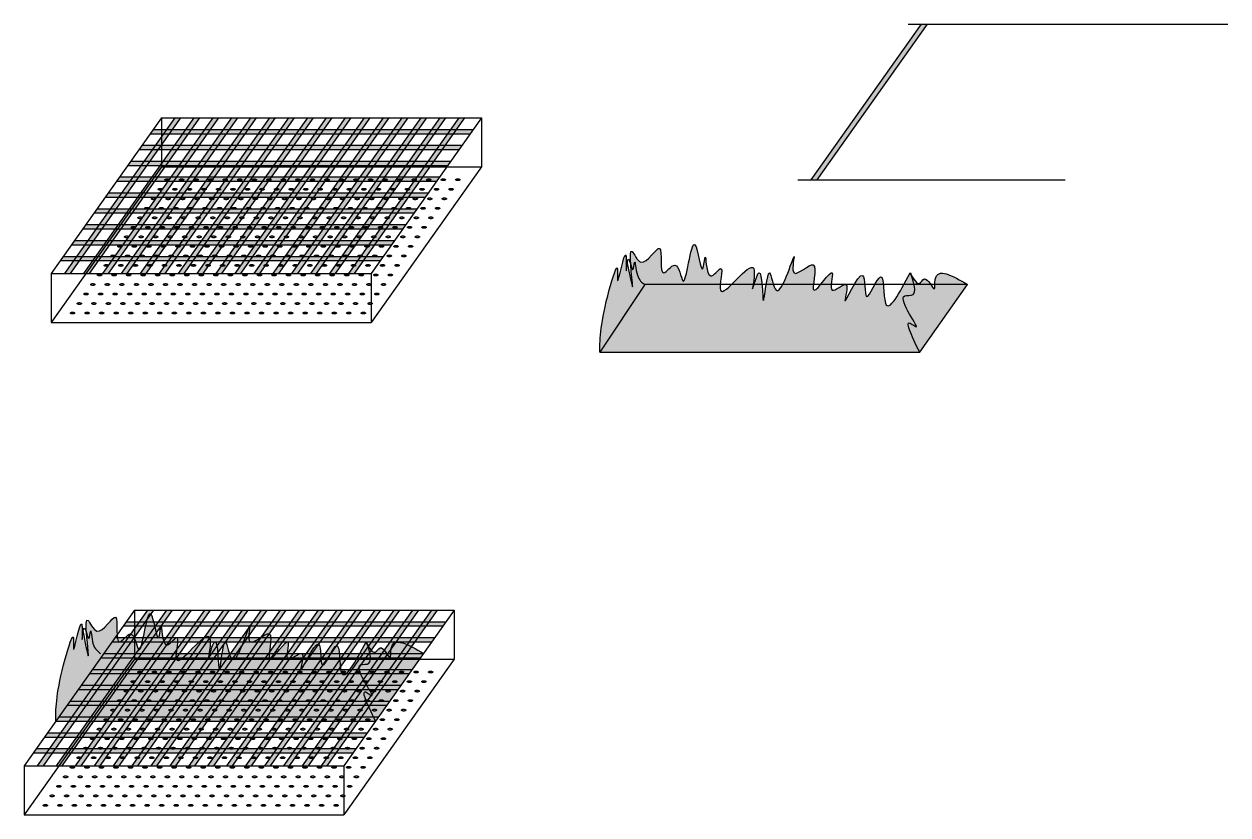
# Model space of a CAD drawing. Header units: millimetres. Extents: x -168 to 2937, y -666 to 1342.
# Drawn here: x 1961.4 to 2328.1, y -121.4 to 119.5 of the extents above; entities that cross this region are included whole.
import ezdxf

# ---------------------------------------------------------------- set-up
doc = ezdxf.new("R2010")
doc.units = ezdxf.units.MM
doc.linetypes.add('CENTER', pattern=[2, 1.25, -0.25, 0.25, -0.25])

msp = doc.modelspace()

# ---------------------------------------------------------------- hatches: boundary and pattern name
at = {"ltscale": 5}
for color, points in [(8, [(2236.43, 119.48), (2234.69, 119.48), (2201.08, 72.07), (2202.82, 72.07)]), (8, [(2009.06, 90.94), (2007.32, 90.94), (1973.71, 43.53), (1975.45, 43.53)]), (8, [(2014.82, 90.94), (2013.08, 90.94), (1979.48, 43.53), (1981.22, 43.53)]), (8, [(2020.59, 90.94), (2018.85, 90.94), (1985.24, 43.53), (1986.98, 43.53)]), (8, [(2026.36, 90.94), (2024.62, 90.94), (1991.01, 43.53), (1992.75, 43.53)]), (8, [(2032.12, 90.94), (2030.38, 90.94), (1996.77, 43.53), (1998.51, 43.53)]), (8, [(2037.89, 90.94), (2036.15, 90.94), (2002.54, 43.53), (2004.28, 43.53)]), (8, [(2043.65, 90.94), (2041.91, 90.94), (2008.31, 43.53), (2010.05, 43.53)]), (8, [(2049.42, 90.94), (2047.68, 90.94), (2014.07, 43.53), (2015.81, 43.53)]), (8, [(2055.18, 90.94), (2053.44, 90.94), (2019.84, 43.53), (2021.58, 43.53)]), (8, [(2060.95, 90.94), (2059.21, 90.94), (2025.6, 43.53), (2027.34, 43.53)]), (8, [(2066.72, 90.94), (2064.98, 90.94), (2031.37, 43.53), (2033.11, 43.53)]), (8, [(2072.48, 90.94), (2070.74, 90.94), (2037.13, 43.53), (2038.87, 43.53)]), (8, [(2078.25, 90.94), (2076.51, 90.94), (2042.9, 43.53), (2044.64, 43.53)]), (8, [(2084.01, 90.94), (2082.27, 90.94), (2048.67, 43.53), (2050.41, 43.53)]), (8, [(2089.78, 90.94), (2088.04, 90.94), (2054.43, 43.53), (2056.17, 43.53)]), (8, [(2095.54, 90.94), (2093.8, 90.94), (2060.2, 43.53), (2061.94, 43.53)]), (8, [(2098.21, 87.4), (2000.79, 87.4), (1999.87, 86.1), (2097.29, 86.1)]), (8, [(2094.78, 82.57), (1997.36, 82.57), (1996.44, 81.27), (2093.86, 81.27)]), (32, [(2091.36, 77.74), (1993.94, 77.74), (1993.02, 76.44), (2090.44, 76.44)]), (32, [(2087.93, 72.91), (1990.51, 72.91), (1989.59, 71.61), (2087.01, 71.61)]), (32, [(2084.51, 68.07), (1987.09, 68.07), (1986.16, 66.77), (2083.59, 66.77)]), (32, [(2081.08, 63.24), (1983.66, 63.24), (1982.74, 61.94), (2080.16, 61.94)]), (32, [(2077.66, 58.41), (1980.23, 58.41), (1979.31, 57.11), (2076.73, 57.11)]), (8, [(2074.23, 53.57), (1976.81, 53.57), (1975.89, 52.27), (2073.31, 52.27)]), (8, [(2070.8, 48.74), (1973.38, 48.74), (1972.46, 47.44), (2069.88, 47.44)]), (8, [(2000.78, -59.01), (1999.04, -59.01), (1965.43, -106.43), (1967.17, -106.43)]), (8, [(2006.54, -59.01), (2004.8, -59.01), (1971.19, -106.43), (1972.93, -106.43)]), (8, [(2012.31, -59.01), (2010.57, -59.01), (1976.96, -106.43), (1978.7, -106.43)]), (8, [(2018.07, -59.01), (2016.33, -59.01), (1982.73, -106.43), (1984.47, -106.43)]), (8, [(2023.84, -59.01), (2022.1, -59.01), (1988.49, -106.43), (1990.23, -106.43)]), (8, [(2029.6, -59.01), (2027.86, -59.01), (1994.26, -106.43), (1996, -106.43)]), (8, [(2035.37, -59.01), (2033.63, -59.01), (2000.02, -106.43), (2001.76, -106.43)]), (8, [(2041.14, -59.01), (2039.4, -59.01), (2005.79, -106.43), (2007.53, -106.43)]), (8, [(2046.9, -59.01), (2045.16, -59.01), (2011.55, -106.43), (2013.29, -106.43)]), (8, [(2052.67, -59.01), (2050.93, -59.01), (2017.32, -106.43), (2019.06, -106.43)]), (8, [(2058.43, -59.01), (2056.69, -59.01), (2023.09, -106.43), (2024.83, -106.43)]), (8, [(2064.2, -59.01), (2062.46, -59.01), (2028.85, -106.43), (2030.59, -106.43)]), (8, [(2069.96, -59.01), (2068.22, -59.01), (2034.62, -106.43), (2036.36, -106.43)]), (8, [(2075.73, -59.01), (2073.99, -59.01), (2040.38, -106.43), (2042.12, -106.43)]), (8, [(2081.5, -59.01), (2079.76, -59.01), (2046.15, -106.43), (2047.89, -106.43)]), (8, [(2087.26, -59.01), (2085.52, -59.01), (2051.91, -106.43), (2053.65, -106.43)]), (8, [(2089.93, -62.55), (1992.51, -62.55), (1991.58, -63.85), (2089.01, -63.85)]), (8, [(2086.5, -67.38), (1989.08, -67.38), (1988.16, -68.68), (2085.58, -68.68)]), (32, [(2083.08, -72.21), (1985.65, -72.21), (1984.73, -73.51), (2082.15, -73.51)]), (32, [(2079.65, -77.05), (1982.23, -77.05), (1981.31, -78.34), (2078.73, -78.34)]), (32, [(2076.22, -81.88), (1978.8, -81.88), (1977.88, -83.18), (2075.3, -83.18)]), (32, [(2072.8, -86.71), (1975.38, -86.71), (1974.46, -88.01), (2071.88, -88.01)]), (32, [(2069.37, -91.54), (1971.95, -91.54), (1971.03, -92.84), (2068.45, -92.84)]), (8, [(2065.95, -96.38), (1968.53, -96.38), (1967.6, -97.68), (2065.03, -97.68)]), (8, [(2062.52, -101.21), (1965.1, -101.21), (1964.18, -102.51), (2061.6, -102.51)])]:
    msp.add_hatch(color=color, dxfattribs=at).paths.add_polyline_path(points)
h = msp.add_hatch(color=1, dxfattribs=at)
edge = h.paths.add_edge_path()
edge.add_spline(control_points=[(2234.19, 19.52), (2231.73, 24.62), (2228.87, 30.54), (2235.96, 24.73), (2225.32, 38), (2232.86, 36.41), (2232.76, 38.88), (2232.49, 40.15)], knot_values=[0, 0, 0, 0, 9.043698, 10.500252, 20.338154, 22.930078, 25.547337, 25.547337, 25.547337, 25.547337], degree=3, periodic=0)
edge.add_line((2232.49, 40.15), (2229.4, 40.15))
edge.add_spline(control_points=[(2229.4, 40.15), (2226.84, 35.49), (2223.48, 30.32), (2223.33, 38.23), (2223.15, 40.15)], knot_values=[213.371342, 213.371342, 213.371342, 213.371342, 222.973828, 227.599365, 227.599365, 227.599365, 227.599365], degree=3, periodic=0)
edge.add_line((2223.15, 40.15), (2220.58, 40.15))
edge.add_spline(control_points=[(2220.58, 40.15), (2219.59, 38.36), (2217.68, 34.58), (2217.56, 38.53), (2217.45, 40.15)], knot_values=[198.891057, 198.891057, 198.891057, 198.891057, 203.335443, 206.906953, 206.906953, 206.906953, 206.906953], degree=3, periodic=0)
edge.add_line((2217.45, 40.15), (2214.3, 40.15))
edge.add_spline(control_points=[(2214.3, 40.15), (2212.82, 37.64), (2210.08, 31.76), (2212.58, 39.74), (2211.74, 40.15)], knot_values=[181.757025, 181.757025, 181.757025, 181.757025, 187.363536, 192.209014, 192.209014, 192.209014, 192.209014], degree=3, periodic=0)
edge.add_line((2211.74, 40.15), (2211.28, 40.15))
edge.add_spline(control_points=[(2211.28, 40.15), (2210.23, 39.86), (2207.24, 37.16), (2207.15, 39.27), (2207.24, 40.15)], knot_values=[175.161618, 175.161618, 175.161618, 175.161618, 179.013498, 181.079407, 181.079407, 181.079407, 181.079407], degree=3, periodic=0)
edge.add_line((2207.24, 40.15), (2204, 40.15))
edge.add_spline(control_points=[(2204, 40.15), (2203.14, 39.14), (2201.72, 37.61), (2201.72, 39.17), (2201.83, 40.15)], knot_values=[161.831825, 161.831825, 161.831825, 161.831825, 164.624007, 167.054478, 167.054478, 167.054478, 167.054478], degree=3, periodic=0)
edge.add_line((2201.83, 40.15), (2192.49, 40.15))
edge.add_spline(control_points=[(2192.49, 40.15), (2191.77, 38.8), (2190.64, 37.46), (2189.88, 39.34), (2189.63, 40.15)], knot_values=[131.788461, 131.788461, 131.788461, 131.788461, 135.147843, 137.145329, 137.145329, 137.145329, 137.145329], degree=3, periodic=0)
edge.add_line((2189.63, 40.15), (2187.46, 40.15))
edge.add_spline(control_points=[(2187.46, 40.15), (2187.09, 37.83), (2186.48, 32.77), (2186.33, 37.9), (2186.14, 40.15)], knot_values=[115.094768, 115.094768, 115.094768, 115.094768, 119.754558, 124.197896, 124.197896, 124.197896, 124.197896], degree=3, periodic=0)
edge.add_line((2186.14, 40.15), (2183.74, 40.15))
edge.add_spline(control_points=[(2183.74, 40.15), (2183.53, 39.47), (2183.18, 38.28), (2183.36, 39.31), (2183.49, 40.15)], knot_values=[103.694099, 103.694099, 103.694099, 103.694099, 105.452607, 107.630885, 107.630885, 107.630885, 107.630885], degree=3, periodic=0)
edge.add_line((2183.49, 40.15), (2176.88, 40.15))
edge.add_spline(control_points=[(2176.88, 40.15), (2175.24, 38.55), (2173.34, 37.01), (2173.39, 39.39), (2173.46, 40.15)], knot_values=[85.905679, 85.905679, 85.905679, 85.905679, 90.515274, 92.244238, 92.244238, 92.244238, 92.244238], degree=3, periodic=0)
edge.add_line((2173.46, 40.15), (2150.47, 40.15))
edge.add_line((2150.47, 40.15), (2136.77, 19.52))
edge.add_line((2136.77, 19.52), (2234.19, 19.52))
edge = h.paths.add_edge_path()
edge.add_spline(control_points=[(2150.47, 40.15), (2149.58, 40.78), (2147.75, 42.09), (2147.51, 49.27), (2146.98, 43.56), (2146.42, 45.41), (2146.17, 46.25)], knot_values=[47.583339, 47.583339, 47.583339, 47.583339, 51.243758, 55.182477, 57.415076, 59.200635, 59.200635, 59.200635, 59.200635], degree=3, periodic=0)
edge.add_spline(control_points=[(2146.17, 46.25), (2146.36, 43.63), (2147.28, 35.9), (2146, 42.08), (2145.1, 46.62)], knot_values=[1.502511, 1.502511, 1.502511, 1.502511, 6.850585, 15.057799, 15.057799, 15.057799, 15.057799], degree=3, periodic=0)
edge.add_spline(control_points=[(2145.1, 46.62), (2144.96, 45.7), (2144.74, 42.55), (2144.89, 46.56), (2144.81, 48.08)], knot_values=[38.711792, 38.711792, 38.711792, 38.711792, 40.719715, 44.349521, 44.349521, 44.349521, 44.349521], degree=3, periodic=0)
edge.add_spline(control_points=[(2144.81, 48.08), (2144.74, 48.44), (2144.66, 48.8), (2144.59, 49.16)], knot_values=[0, 0, 0, 0, 0.632789, 0.632789, 0.632789, 0.632789], degree=3, periodic=0)
edge.add_spline(control_points=[(2144.59, 49.16), (2144.02, 49.26), (2141.64, 36.58), (2142.66, 48.65), (2136.91, 29.97), (2136.83, 23.96), (2136.77, 19.52)], knot_values=[0, 0, 0, 0, 7.644526, 11.158583, 17.995325, 37.200937, 37.200937, 37.200937, 37.200937], degree=3, periodic=0)
edge.add_line((2136.77, 19.52), (2150.47, 40.15))
edge = h.paths.add_edge_path()
edge.add_line((2248.81, 40.15), (2238.84, 40.15))
edge.add_spline(control_points=[(2238.84, 40.15), (2238.81, 39.47), (2238.77, 38.24), (2238.02, 39.45), (2237.54, 40.15)], knot_values=[38.107829, 38.107829, 38.107829, 38.107829, 39.750096, 41.640654, 41.640654, 41.640654, 41.640654], degree=3, periodic=0)
edge.add_line((2237.54, 40.15), (2232.49, 40.15))
edge.add_spline(control_points=[(2232.49, 40.15), (2232.76, 38.88), (2232.86, 36.41), (2225.32, 38), (2235.96, 24.73), (2228.87, 30.54), (2231.73, 24.62), (2234.19, 19.52)], knot_values=[0, 0, 0, 0, 2.617259, 5.209183, 15.047085, 16.503639, 25.547337, 25.547337, 25.547337, 25.547337], degree=3, periodic=0)
edge.add_line((2234.19, 19.52), (2248.81, 40.15))
edge = h.paths.add_edge_path()
edge.add_spline(control_points=[(2248.81, 40.15), (2244.18, 42.85), (2239, 45.87), (2238.85, 40.64), (2238.84, 40.15)], knot_values=[41.640654, 41.640654, 41.640654, 41.640654, 51.62479, 52.803507, 52.803507, 52.803507, 52.803507], degree=3, periodic=0)
edge.add_line((2238.84, 40.15), (2248.81, 40.15))
edge = h.paths.add_edge_path()
edge.add_spline(control_points=[(2237.54, 40.15), (2236.93, 41.05), (2235.56, 42.89), (2233.65, 38.6), (2230.21, 46.22), (2232.09, 42.08), (2232.49, 40.15)], knot_values=[25.547337, 25.547337, 25.547337, 25.547337, 27.943447, 29.977154, 34.148059, 38.107829, 38.107829, 38.107829, 38.107829], degree=3, periodic=0)
edge.add_line((2232.49, 40.15), (2237.54, 40.15))
edge = h.paths.add_edge_path()
edge.add_spline(control_points=[(2223.15, 40.15), (2223.01, 41.64), (2222.61, 43.64), (2221.22, 41.32), (2220.58, 40.15)], knot_values=[206.906953, 206.906953, 206.906953, 206.906953, 210.483144, 213.371342, 213.371342, 213.371342, 213.371342], degree=3, periodic=0)
edge.add_line((2220.58, 40.15), (2223.15, 40.15))
edge = h.paths.add_edge_path()
edge.add_spline(control_points=[(2237.54, 40.15), (2236.93, 41.05), (2235.56, 42.89), (2233.65, 38.6), (2230.21, 46.22), (2232.09, 42.08), (2232.49, 40.15)], knot_values=[25.547337, 25.547337, 25.547337, 25.547337, 27.943447, 29.977154, 34.148059, 38.107829, 38.107829, 38.107829, 38.107829], degree=3, periodic=0)
edge.add_spline(control_points=[(2231.33, 43.74), (2230.68, 42.52), (2230.03, 41.3), (2229.4, 40.15)], knot_values=[227.599365, 227.599365, 227.599365, 227.599365, 229.962785, 229.962785, 229.962785, 229.962785], degree=3, periodic=0)
edge.add_line((2229.4, 40.15), (2232.49, 40.15))
edge = h.paths.add_edge_path()
edge.add_spline(control_points=[(2217.45, 40.15), (2217.35, 41.49), (2217.03, 44.31), (2215.28, 41.83), (2214.3, 40.15)], knot_values=[192.209014, 192.209014, 192.209014, 192.209014, 195.151879, 198.891057, 198.891057, 198.891057, 198.891057], degree=3, periodic=0)
edge.add_line((2214.3, 40.15), (2217.45, 40.15))
edge = h.paths.add_edge_path()
edge.add_spline(control_points=[(2207.24, 40.15), (2207.37, 41.53), (2208.41, 45.89), (2205.48, 41.93), (2204, 40.15)], knot_values=[167.054478, 167.054478, 167.054478, 167.054478, 170.288574, 175.161618, 175.161618, 175.161618, 175.161618], degree=3, periodic=0)
edge.add_line((2204, 40.15), (2207.24, 40.15))
edge = h.paths.add_edge_path()
edge.add_spline(control_points=[(2201.83, 40.15), (2202.06, 42.33), (2203.65, 49.87), (2194.21, 39.88), (2197.1, 53.53), (2194.24, 43.44), (2192.49, 40.15)], knot_values=[137.145329, 137.145329, 137.145329, 137.145329, 142.505865, 148.856681, 153.689508, 161.831825, 161.831825, 161.831825, 161.831825], degree=3, periodic=0)
edge.add_line((2192.49, 40.15), (2201.83, 40.15))
edge = h.paths.add_edge_path()
edge.add_spline(control_points=[(2189.63, 40.15), (2189.17, 41.65), (2188.46, 45.51), (2187.77, 42.11), (2187.46, 40.15)], knot_values=[124.197896, 124.197896, 124.197896, 124.197896, 127.868367, 131.788461, 131.788461, 131.788461, 131.788461], degree=3, periodic=0)
edge.add_line((2187.46, 40.15), (2189.63, 40.15))
edge = h.paths.add_edge_path()
edge.add_spline(control_points=[(2186.14, 40.15), (2185.98, 42.2), (2185.5, 45.61), (2184.15, 41.48), (2183.74, 40.15)], knot_values=[107.630885, 107.630885, 107.630885, 107.630885, 111.665771, 115.094768, 115.094768, 115.094768, 115.094768], degree=3, periodic=0)
edge.add_line((2183.74, 40.15), (2186.14, 40.15))
edge = h.paths.add_edge_path()
edge.add_spline(control_points=[(2183.49, 40.15), (2183.72, 41.68), (2184.66, 48.7), (2179.54, 42.76), (2176.88, 40.15)], knot_values=[92.244238, 92.244238, 92.244238, 92.244238, 96.207102, 103.694099, 103.694099, 103.694099, 103.694099], degree=3, periodic=0)
edge.add_line((2176.88, 40.15), (2183.49, 40.15))
edge = h.paths.add_edge_path()
edge.add_spline(control_points=[(2173.46, 40.15), (2173.65, 42.29), (2174.81, 47.55), (2169.08, 39.23), (2169.09, 52.6), (2167.98, 40.03), (2165.24, 62.91), (2162.6, 33.39), (2160.55, 49.09), (2154.19, 39.57), (2157.01, 57.27), (2149.68, 43.33), (2145.98, 52.62), (2146, 48.78), (2146.17, 46.25)], knot_values=[15.057799, 15.057799, 15.057799, 15.057799, 19.928715, 23.630675, 29.623455, 33.22007, 40.896775, 52.459855, 57.778137, 61.897166, 69.477318, 76.51999, 80.716491, 85.905679, 85.905679, 85.905679, 85.905679], degree=3, periodic=0)
edge.add_spline(control_points=[(2146.17, 46.25), (2146.42, 45.41), (2146.98, 43.56), (2147.51, 49.27), (2147.75, 42.09), (2149.58, 40.78), (2150.47, 40.15)], knot_values=[47.583339, 47.583339, 47.583339, 47.583339, 49.368897, 51.601496, 55.540215, 59.200635, 59.200635, 59.200635, 59.200635], degree=3, periodic=0)
edge.add_line((2150.47, 40.15), (2173.46, 40.15))
h = msp.add_hatch(color=1, dxfattribs=at)
edge = h.paths.add_edge_path()
edge.add_spline(control_points=[(2237.54, 40.15), (2236.93, 41.05), (2235.56, 42.89), (2233.65, 38.6), (2230.21, 46.22), (2232.09, 42.08), (2232.49, 40.15)], knot_values=[25.547337, 25.547337, 25.547337, 25.547337, 27.943447, 29.977154, 34.148059, 38.107829, 38.107829, 38.107829, 38.107829], degree=3, periodic=0)
edge.add_line((2232.49, 40.15), (2237.54, 40.15))
h = msp.add_hatch(color=1, dxfattribs=at)
edge = h.paths.add_edge_path()
edge.add_spline(control_points=[(2068.45, -92.84), (2065.99, -87.75), (2063.14, -81.83), (2070.23, -87.63), (2059.58, -74.36), (2067.13, -75.95), (2067.03, -73.49), (2066.76, -72.21)], knot_values=[0, 0, 0, 0, 9.043698, 10.500252, 20.338154, 22.930078, 25.547337, 25.547337, 25.547337, 25.547337], degree=3, periodic=0)
edge.add_line((2066.76, -72.21), (2063.67, -72.21))
edge.add_spline(control_points=[(2063.67, -72.21), (2061.11, -76.88), (2057.74, -82.05), (2057.6, -74.14), (2057.41, -72.21)], knot_values=[213.371342, 213.371342, 213.371342, 213.371342, 222.973828, 227.599365, 227.599365, 227.599365, 227.599365], degree=3, periodic=0)
edge.add_line((2057.41, -72.21), (2054.84, -72.21))
edge.add_spline(control_points=[(2054.84, -72.21), (2053.85, -74), (2051.95, -77.78), (2051.83, -73.83), (2051.71, -72.21)], knot_values=[198.891057, 198.891057, 198.891057, 198.891057, 203.335443, 206.906953, 206.906953, 206.906953, 206.906953], degree=3, periodic=0)
edge.add_line((2051.71, -72.21), (2048.56, -72.21))
edge.add_spline(control_points=[(2048.56, -72.21), (2047.09, -74.72), (2044.34, -80.6), (2046.85, -72.63), (2046, -72.21)], knot_values=[181.757025, 181.757025, 181.757025, 181.757025, 187.363536, 192.209014, 192.209014, 192.209014, 192.209014], degree=3, periodic=0)
edge.add_line((2046, -72.21), (2045.54, -72.21))
edge.add_spline(control_points=[(2045.54, -72.21), (2044.49, -72.51), (2041.5, -75.2), (2041.42, -73.09), (2041.5, -72.21)], knot_values=[175.161618, 175.161618, 175.161618, 175.161618, 179.013498, 181.079407, 181.079407, 181.079407, 181.079407], degree=3, periodic=0)
edge.add_line((2041.5, -72.21), (2038.26, -72.21))
edge.add_spline(control_points=[(2038.26, -72.21), (2037.41, -73.23), (2035.98, -74.75), (2035.99, -73.2), (2036.09, -72.21)], knot_values=[161.831825, 161.831825, 161.831825, 161.831825, 164.624007, 167.054478, 167.054478, 167.054478, 167.054478], degree=3, periodic=0)
edge.add_line((2036.09, -72.21), (2026.76, -72.21))
edge.add_spline(control_points=[(2026.76, -72.21), (2026.04, -73.57), (2024.9, -74.9), (2024.14, -73.02), (2023.89, -72.21)], knot_values=[131.788461, 131.788461, 131.788461, 131.788461, 135.147843, 137.145329, 137.145329, 137.145329, 137.145329], degree=3, periodic=0)
edge.add_line((2023.89, -72.21), (2021.72, -72.21))
edge.add_spline(control_points=[(2021.72, -72.21), (2021.35, -74.53), (2020.74, -79.59), (2020.59, -74.47), (2020.41, -72.21)], knot_values=[115.094768, 115.094768, 115.094768, 115.094768, 119.754558, 124.197896, 124.197896, 124.197896, 124.197896], degree=3, periodic=0)
edge.add_line((2020.41, -72.21), (2018.01, -72.21))
edge.add_spline(control_points=[(2018.01, -72.21), (2017.8, -72.89), (2017.44, -74.08), (2017.62, -73.05), (2017.75, -72.21)], knot_values=[103.694099, 103.694099, 103.694099, 103.694099, 105.452607, 107.630885, 107.630885, 107.630885, 107.630885], degree=3, periodic=0)
edge.add_line((2017.75, -72.21), (2011.14, -72.21))
edge.add_spline(control_points=[(2011.14, -72.21), (2009.5, -73.82), (2007.61, -75.36), (2007.65, -72.97), (2007.72, -72.21)], knot_values=[85.905679, 85.905679, 85.905679, 85.905679, 90.515274, 92.244238, 92.244238, 92.244238, 92.244238], degree=3, periodic=0)
edge.add_line((2007.72, -72.21), (1984.73, -72.21))
edge.add_line((1984.73, -72.21), (1971.03, -92.84))
edge.add_line((1971.03, -92.84), (2068.45, -92.84))
edge = h.paths.add_edge_path()
edge.add_spline(control_points=[(1984.73, -72.21), (1983.85, -71.58), (1982.01, -70.28), (1981.78, -63.1), (1981.24, -68.81), (1980.69, -66.96), (1980.44, -66.12)], knot_values=[47.583339, 47.583339, 47.583339, 47.583339, 51.243758, 55.182477, 57.415076, 59.200635, 59.200635, 59.200635, 59.200635], degree=3, periodic=0)
edge.add_spline(control_points=[(1980.44, -66.12), (1980.62, -68.73), (1981.55, -76.47), (1980.26, -70.28), (1979.36, -65.75)], knot_values=[1.502511, 1.502511, 1.502511, 1.502511, 6.850585, 15.057799, 15.057799, 15.057799, 15.057799], degree=3, periodic=0)
edge.add_spline(control_points=[(1979.36, -65.75), (1979.23, -66.67), (1979.01, -69.81), (1979.15, -65.81), (1979.07, -64.28)], knot_values=[38.711792, 38.711792, 38.711792, 38.711792, 40.719715, 44.349521, 44.349521, 44.349521, 44.349521], degree=3, periodic=0)
edge.add_spline(control_points=[(1979.07, -64.28), (1979, -63.92), (1978.93, -63.56), (1978.86, -63.2)], knot_values=[0, 0, 0, 0, 0.632789, 0.632789, 0.632789, 0.632789], degree=3, periodic=0)
edge.add_spline(control_points=[(1978.86, -63.2), (1978.28, -63.1), (1975.9, -75.78), (1976.93, -63.72), (1971.18, -82.39), (1971.09, -88.41), (1971.03, -92.84)], knot_values=[0, 0, 0, 0, 7.644526, 11.158583, 17.995325, 37.200937, 37.200937, 37.200937, 37.200937], degree=3, periodic=0)
edge.add_line((1971.03, -92.84), (1984.73, -72.21))
edge = h.paths.add_edge_path()
edge.add_line((2083.08, -72.21), (2073.1, -72.21))
edge.add_spline(control_points=[(2073.1, -72.21), (2073.08, -72.9), (2073.03, -74.12), (2072.29, -72.92), (2071.81, -72.21)], knot_values=[38.107829, 38.107829, 38.107829, 38.107829, 39.750096, 41.640654, 41.640654, 41.640654, 41.640654], degree=3, periodic=0)
edge.add_line((2071.81, -72.21), (2066.76, -72.21))
edge.add_spline(control_points=[(2066.76, -72.21), (2067.03, -73.49), (2067.13, -75.95), (2059.58, -74.36), (2070.23, -87.63), (2063.14, -81.83), (2065.99, -87.75), (2068.45, -92.84)], knot_values=[0, 0, 0, 0, 2.617259, 5.209183, 15.047085, 16.503639, 25.547337, 25.547337, 25.547337, 25.547337], degree=3, periodic=0)
edge.add_line((2068.45, -92.84), (2083.08, -72.21))
edge = h.paths.add_edge_path()
edge.add_spline(control_points=[(2083.08, -72.21), (2078.45, -69.51), (2073.27, -66.5), (2073.12, -71.72), (2073.1, -72.21)], knot_values=[41.640654, 41.640654, 41.640654, 41.640654, 51.62479, 52.803507, 52.803507, 52.803507, 52.803507], degree=3, periodic=0)
edge.add_line((2073.1, -72.21), (2083.08, -72.21))
edge = h.paths.add_edge_path()
edge.add_spline(control_points=[(2071.81, -72.21), (2071.2, -71.32), (2069.83, -69.47), (2067.92, -73.76), (2064.47, -66.15), (2066.35, -70.28), (2066.76, -72.21)], knot_values=[25.547337, 25.547337, 25.547337, 25.547337, 27.943447, 29.977154, 34.148059, 38.107829, 38.107829, 38.107829, 38.107829], degree=3, periodic=0)
edge.add_line((2066.76, -72.21), (2071.81, -72.21))
edge = h.paths.add_edge_path()
edge.add_spline(control_points=[(2057.41, -72.21), (2057.27, -70.72), (2056.87, -68.73), (2055.49, -71.05), (2054.84, -72.21)], knot_values=[206.906953, 206.906953, 206.906953, 206.906953, 210.483144, 213.371342, 213.371342, 213.371342, 213.371342], degree=3, periodic=0)
edge.add_line((2054.84, -72.21), (2057.41, -72.21))
edge = h.paths.add_edge_path()
edge.add_spline(control_points=[(2071.81, -72.21), (2071.2, -71.32), (2069.83, -69.47), (2067.92, -73.76), (2064.47, -66.15), (2066.35, -70.28), (2066.76, -72.21)], knot_values=[25.547337, 25.547337, 25.547337, 25.547337, 27.943447, 29.977154, 34.148059, 38.107829, 38.107829, 38.107829, 38.107829], degree=3, periodic=0)
edge.add_spline(control_points=[(2065.6, -68.63), (2064.95, -69.84), (2064.3, -71.06), (2063.67, -72.21)], knot_values=[227.599365, 227.599365, 227.599365, 227.599365, 229.962785, 229.962785, 229.962785, 229.962785], degree=3, periodic=0)
edge.add_line((2063.67, -72.21), (2066.76, -72.21))
edge = h.paths.add_edge_path()
edge.add_spline(control_points=[(2051.71, -72.21), (2051.61, -70.88), (2051.3, -68.06), (2049.54, -70.54), (2048.56, -72.21)], knot_values=[192.209014, 192.209014, 192.209014, 192.209014, 195.151879, 198.891057, 198.891057, 198.891057, 198.891057], degree=3, periodic=0)
edge.add_line((2048.56, -72.21), (2051.71, -72.21))
edge = h.paths.add_edge_path()
edge.add_spline(control_points=[(2041.5, -72.21), (2041.63, -70.83), (2042.67, -66.47), (2039.75, -70.44), (2038.26, -72.21)], knot_values=[167.054478, 167.054478, 167.054478, 167.054478, 170.288574, 175.161618, 175.161618, 175.161618, 175.161618], degree=3, periodic=0)
edge.add_line((2038.26, -72.21), (2041.5, -72.21))
edge = h.paths.add_edge_path()
edge.add_spline(control_points=[(2036.09, -72.21), (2036.32, -70.04), (2037.92, -62.49), (2028.47, -72.49), (2031.37, -58.84), (2028.5, -68.93), (2026.76, -72.21)], knot_values=[137.145329, 137.145329, 137.145329, 137.145329, 142.505865, 148.856681, 153.689508, 161.831825, 161.831825, 161.831825, 161.831825], degree=3, periodic=0)
edge.add_line((2026.76, -72.21), (2036.09, -72.21))
edge = h.paths.add_edge_path()
edge.add_spline(control_points=[(2023.89, -72.21), (2023.43, -70.72), (2022.72, -66.85), (2022.04, -70.26), (2021.72, -72.21)], knot_values=[124.197896, 124.197896, 124.197896, 124.197896, 127.868367, 131.788461, 131.788461, 131.788461, 131.788461], degree=3, periodic=0)
edge.add_line((2021.72, -72.21), (2023.89, -72.21))
edge = h.paths.add_edge_path()
edge.add_spline(control_points=[(2020.41, -72.21), (2020.24, -70.16), (2019.76, -66.75), (2018.42, -70.88), (2018.01, -72.21)], knot_values=[107.630885, 107.630885, 107.630885, 107.630885, 111.665771, 115.094768, 115.094768, 115.094768, 115.094768], degree=3, periodic=0)
edge.add_line((2018.01, -72.21), (2020.41, -72.21))
edge = h.paths.add_edge_path()
edge.add_spline(control_points=[(2017.75, -72.21), (2017.99, -70.68), (2018.92, -63.67), (2013.8, -69.61), (2011.14, -72.21)], knot_values=[92.244238, 92.244238, 92.244238, 92.244238, 96.207102, 103.694099, 103.694099, 103.694099, 103.694099], degree=3, periodic=0)
edge.add_line((2011.14, -72.21), (2017.75, -72.21))
edge = h.paths.add_edge_path()
edge.add_spline(control_points=[(2007.72, -72.21), (2007.92, -70.08), (2009.08, -64.82), (2003.35, -73.13), (2003.36, -59.76), (2002.24, -72.34), (1999.5, -49.45), (1996.87, -78.98), (1994.82, -63.28), (1988.46, -72.8), (1991.28, -55.09), (1983.94, -69.03), (1980.25, -59.74), (1980.26, -63.58), (1980.44, -66.12)], knot_values=[15.057799, 15.057799, 15.057799, 15.057799, 19.928715, 23.630675, 29.623455, 33.22007, 40.896775, 52.459855, 57.778137, 61.897166, 69.477318, 76.51999, 80.716491, 85.905679, 85.905679, 85.905679, 85.905679], degree=3, periodic=0)
edge.add_spline(control_points=[(1980.44, -66.12), (1980.69, -66.96), (1981.24, -68.81), (1981.78, -63.1), (1982.01, -70.28), (1983.85, -71.58), (1984.73, -72.21)], knot_values=[47.583339, 47.583339, 47.583339, 47.583339, 49.368897, 51.601496, 55.540215, 59.200635, 59.200635, 59.200635, 59.200635], degree=3, periodic=0)
edge.add_line((1984.73, -72.21), (2007.72, -72.21))
h = msp.add_hatch(color=1, dxfattribs=at)
edge = h.paths.add_edge_path()
edge.add_spline(control_points=[(2071.81, -72.21), (2071.2, -71.32), (2069.83, -69.47), (2067.92, -73.76), (2064.47, -66.15), (2066.35, -70.28), (2066.76, -72.21)], knot_values=[25.547337, 25.547337, 25.547337, 25.547337, 27.943447, 29.977154, 34.148059, 38.107829, 38.107829, 38.107829, 38.107829], degree=3, periodic=0)
edge.add_line((2066.76, -72.21), (2071.81, -72.21))

# ---------------------------------------------------------------- linework, layer by layer
for p, q in [((2234.69, 119.48), (2201.08, 72.07)), ((2236.43, 119.48), (2202.82, 72.07)), ((2230.66, 119.48), (2328.08, 119.48)), ((2007.32, 90.94), (1973.71, 43.53)), ((2009.06, 90.94), (1975.45, 43.53)), ((2013.08, 90.94), (1979.48, 43.53)), ((2014.82, 90.94), (1981.22, 43.53)), ((2018.85, 90.94), (1985.24, 43.53)), ((2020.59, 90.94), (1986.98, 43.53)), ((2024.62, 90.94), (1991.01, 43.53)), ((2026.36, 90.94), (1992.75, 43.53)), ((2030.38, 90.94), (1996.77, 43.53)), ((2032.12, 90.94), (1998.51, 43.53)), ((2036.15, 90.94), (2002.54, 43.53)), ((2037.89, 90.94), (2004.28, 43.53)), ((2041.91, 90.94), (2008.31, 43.53)), ((2043.65, 90.94), (2010.05, 43.53)), ((2047.68, 90.94), (2014.07, 43.53)), ((2049.42, 90.94), (2015.81, 43.53)), ((2053.44, 90.94), (2019.84, 43.53)), ((2055.18, 90.94), (2021.58, 43.53)), ((2059.21, 90.94), (2025.6, 43.53)), ((2060.95, 90.94), (2027.34, 43.53)), ((2064.98, 90.94), (2031.37, 43.53)), ((2066.72, 90.94), (2033.11, 43.53)), ((2070.74, 90.94), (2037.13, 43.53)), ((2072.48, 90.94), (2038.87, 43.53)), ((2076.51, 90.94), (2042.9, 43.53)), ((2078.25, 90.94), (2044.64, 43.53)), ((2082.27, 90.94), (2048.67, 43.53)), ((2084.01, 90.94), (2050.41, 43.53)), ((2088.04, 90.94), (2054.43, 43.53)), ((2089.78, 90.94), (2056.17, 43.53)), ((2093.8, 90.94), (2060.2, 43.53)), ((2095.54, 90.94), (2061.94, 43.53)), ((1999.87, 86.1), (2097.29, 86.1)), ((2000.79, 87.4), (2098.21, 87.4)), ((1996.44, 81.27), (2093.86, 81.27)), ((1997.36, 82.57), (2094.78, 82.57)), ((1993.94, 77.74), (2091.36, 77.74)), ((1993.02, 76.44), (2090.44, 76.44)), ((2003.29, 75.97), (2084.75, 75.97)), ((1989.59, 71.61), (2087.01, 71.61)), ((1990.51, 72.91), (2087.93, 72.91)), ((2197.05, 72.07), (2278.51, 72.07)), ((1986.16, 66.77), (2083.59, 66.77)), ((1987.09, 68.07), (2084.51, 68.07)), ((1983.66, 63.24), (2081.08, 63.24)), ((1982.74, 61.94), (2080.16, 61.94)), ((1979.31, 57.11), (2076.73, 57.11)), ((1980.23, 58.41), (2077.66, 58.41)), ((1975.89, 52.27), (2073.31, 52.27)), ((1976.81, 53.57), (2074.23, 53.57)), ((1973.38, 48.74), (2070.8, 48.74)), ((1972.46, 47.44), (2069.88, 47.44)), ((1999.04, -59.01), (1965.43, -106.43)), ((2000.78, -59.01), (1967.17, -106.43)), ((2004.8, -59.01), (1971.19, -106.43)), ((2006.54, -59.01), (1972.93, -106.43)), ((2010.57, -59.01), (1976.96, -106.43)), ((2012.31, -59.01), (1978.7, -106.43)), ((2016.33, -59.01), (1982.73, -106.43)), ((2018.07, -59.01), (1984.47, -106.43)), ((2022.1, -59.01), (1988.49, -106.43)), ((2023.84, -59.01), (1990.23, -106.43)), ((2027.86, -59.01), (1994.26, -106.43)), ((2029.6, -59.01), (1996, -106.43)), ((2033.63, -59.01), (2000.02, -106.43)), ((2035.37, -59.01), (2001.76, -106.43)), ((2039.4, -59.01), (2005.79, -106.43)), ((2041.14, -59.01), (2007.53, -106.43)), ((2045.16, -59.01), (2011.55, -106.43)), ((2046.9, -59.01), (2013.29, -106.43)), ((2050.93, -59.01), (2017.32, -106.43)), ((2052.67, -59.01), (2019.06, -106.43)), ((2056.69, -59.01), (2023.09, -106.43)), ((2058.43, -59.01), (2024.83, -106.43)), ((2062.46, -59.01), (2028.85, -106.43)), ((2064.2, -59.01), (2030.59, -106.43)), ((2068.22, -59.01), (2034.62, -106.43)), ((2069.96, -59.01), (2036.36, -106.43)), ((2073.99, -59.01), (2040.38, -106.43)), ((2075.73, -59.01), (2042.12, -106.43)), ((2079.76, -59.01), (2046.15, -106.43)), ((2081.5, -59.01), (2047.89, -106.43)), ((2085.52, -59.01), (2051.91, -106.43)), ((2087.26, -59.01), (2053.65, -106.43)), ((1991.58, -63.85), (2089.01, -63.85)), ((1992.51, -62.55), (2089.93, -62.55)), ((1988.16, -68.68), (2085.58, -68.68)), ((1989.08, -67.38), (2086.5, -67.38)), ((1985.65, -72.21), (2083.08, -72.21)), ((1984.73, -73.51), (2082.15, -73.51)), ((1995.01, -73.98), (2076.47, -73.98)), ((1981.31, -78.34), (2078.73, -78.34)), ((1982.23, -77.05), (2079.65, -77.05)), ((1977.88, -83.18), (2075.3, -83.18)), ((1978.8, -81.88), (2076.22, -81.88)), ((1975.38, -86.71), (2072.8, -86.71)), ((1971.95, -91.54), (2069.37, -91.54)), ((1974.46, -88.01), (2071.88, -88.01)), ((1971.03, -92.84), (2068.45, -92.84)), ((1967.6, -97.68), (2065.03, -97.68)), ((1968.53, -96.38), (2065.95, -96.38)), ((1964.18, -102.51), (2061.6, -102.51)), ((1965.1, -101.21), (2062.52, -101.21))]:
    msp.add_line(p, q)
at = {"lineweight": 30}
for p, q in [((2003.29, 90.94), (1969.69, 43.53)), ((2003.29, 90.94), (2100.71, 90.94)), ((2100.71, 90.94), (2067.11, 43.53)), ((2003.29, 75.97), (1969.69, 28.56)), ((2003.29, 75.97), (2100.71, 75.97)), ((2100.71, 75.97), (2067.11, 28.56)), ((1969.69, 43.53), (2067.11, 43.53)), ((1969.69, 43.53), (2051.14, 43.53)), ((1969.69, 28.56), (2067.11, 28.56)), ((1969.69, 28.56), (2051.14, 28.56)), ((1995.01, -59.01), (1961.4, -106.43)), ((1995.01, -59.01), (2092.43, -59.01)), ((2092.43, -59.01), (2058.82, -106.43)), ((1995.01, -73.98), (1961.4, -121.39)), ((1995.01, -73.98), (2092.43, -73.98)), ((2092.43, -73.98), (2058.82, -121.39)), ((1961.4, -106.43), (2058.82, -106.43)), ((1961.4, -106.43), (2042.86, -106.43)), ((1961.4, -121.39), (2058.82, -121.39)), ((1961.4, -121.39), (2042.86, -121.39))]:
    msp.add_line(p, q, dxfattribs=at)
at = {"lineweight": 30, "ltscale": 5}
for p, q in [((2003.29, 90.94), (2003.29, 75.97)), ((2100.71, 90.94), (2100.71, 75.97)), ((1969.69, 43.53), (1969.69, 28.56)), ((2067.11, 43.53), (2067.11, 28.56)), ((1995.01, -59.01), (1995.01, -73.98)), ((2092.43, -59.01), (2092.43, -73.98)), ((1961.4, -106.43), (1961.4, -121.39)), ((2058.82, -106.43), (2058.82, -121.39))]:
    msp.add_line(p, q, dxfattribs=at)
at = {"ltscale": 5}
for p, q in [((2150.47, 40.15), (2136.77, 19.52)), ((2248.81, 40.15), (2150.47, 40.15)), ((2234.19, 19.52), (2248.81, 40.15)), ((2136.77, 19.52), (2234.19, 19.52))]:
    msp.add_line(p, q, dxfattribs=at)
at = {"linetype": 'CENTER', "ltscale": 5}
for centre in [(2004.96, 72.07), (2009.39, 72.07), (2013.82, 72.07), (2018.24, 72.07), (2022.67, 72.07), (2027.1, 72.07), (2031.53, 72.07), (2035.96, 72.07), (2040.39, 72.07), (2044.81, 72.07), (2049.24, 72.07), (2053.67, 72.07), (2058.1, 72.07), (2062.53, 72.07), (2066.95, 72.07), (2071.38, 72.07), (2075.81, 72.07), (2080.24, 72.07), (2084.67, 72.07), (2089.1, 72.07), (2093.52, 72.07), (2000.85, 66.27), (2002.9, 69.17), (2005.28, 66.27), (2007.33, 69.17), (2009.7, 66.27), (2011.76, 69.17), (2014.13, 66.27), (2016.19, 69.17), (2018.56, 66.27), (2020.62, 69.17), (2022.99, 66.27), (2025.04, 69.17), (2027.42, 66.27), (2029.47, 69.17), (2031.84, 66.27), (2033.9, 69.17), (2036.27, 66.27), (2038.33, 69.17), (2040.7, 66.27), (2042.76, 69.17), (2045.13, 66.27), (2047.19, 69.17), (2049.56, 66.27), (2051.61, 69.17), (2053.99, 66.27), (2056.04, 69.17), (2058.41, 66.27), (2060.47, 69.17), (2062.84, 66.27), (2064.9, 69.17), (2067.27, 66.27), (2069.33, 69.17), (2071.7, 66.27), (2073.76, 69.17), (2076.13, 66.27), (2078.18, 69.17), (2080.56, 66.27), (2082.61, 69.17), (2084.98, 66.27), (2087.04, 69.17), (2089.41, 66.27), (2091.47, 69.17), (1998.79, 63.37), (2003.22, 63.37), (2007.65, 63.37), (2012.08, 63.37), (2016.5, 63.37), (2020.93, 63.37), (2025.36, 63.37), (2029.79, 63.37), (2034.22, 63.37), (2038.64, 63.37), (2043.07, 63.37), (2047.5, 63.37), (2051.93, 63.37), (2056.36, 63.37), (2060.79, 63.37), (2065.21, 63.37), (2069.64, 63.37), (2074.07, 63.37), (2078.5, 63.37), (2082.93, 63.37), (2087.36, 63.37), (1996.73, 60.47), (2001.16, 60.47), (2005.59, 60.47), (2010.02, 60.47), (2014.45, 60.47), (2018.88, 60.47), (2023.3, 60.47), (2027.73, 60.47), (2032.16, 60.47), (2036.59, 60.47), (2041.02, 60.47), (2045.44, 60.47), (2049.87, 60.47), (2054.3, 60.47), (2058.73, 60.47), (2063.16, 60.47), (2067.59, 60.47), (2072.01, 60.47), (2076.44, 60.47), (2080.87, 60.47), (2085.3, 60.47), (1994.68, 57.57), (1999.11, 57.57), (2003.53, 57.57), (2007.96, 57.57), (2012.39, 57.57), (2016.82, 57.57), (2021.25, 57.57), (2025.68, 57.57), (2030.1, 57.57), (2034.53, 57.57), (2038.96, 57.57), (2043.39, 57.57), (2047.82, 57.57), (2052.25, 57.57), (2056.67, 57.57), (2061.1, 57.57), (2065.53, 57.57), (2069.96, 57.57), (2074.39, 57.57), (2078.81, 57.57), (2083.24, 57.57), (1990.57, 51.77), (1992.62, 54.67), (1994.99, 51.77), (1997.05, 54.67), (1999.42, 51.77), (2001.48, 54.67), (2003.85, 51.77), (2005.91, 54.67), (2008.28, 51.77), (2010.33, 54.67), (2012.71, 51.77), (2014.76, 54.67), (2017.13, 51.77), (2019.19, 54.67), (2021.56, 51.77), (2023.62, 54.67), (2025.99, 51.77), (2028.05, 54.67), (2030.42, 51.77), (2032.48, 54.67), (2034.85, 51.77), (2036.9, 54.67), (2039.28, 51.77), (2041.33, 54.67), (2043.7, 51.77), (2045.76, 54.67), (2048.13, 51.77), (2050.19, 54.67), (2052.56, 51.77), (2054.62, 54.67), (2056.99, 51.77), (2059.05, 54.67), (2061.42, 51.77), (2063.47, 54.67), (2065.85, 51.77), (2067.9, 54.67), (2070.27, 51.77), (2072.33, 54.67), (2074.7, 51.77), (2076.76, 54.67), (2079.13, 51.77), (2081.19, 54.67), (1988.51, 48.87), (1992.94, 48.87), (1997.37, 48.87), (2001.79, 48.87), (2006.22, 48.87), (2010.65, 48.87), (2015.08, 48.87), (2019.51, 48.87), (2023.93, 48.87), (2028.36, 48.87), (2032.79, 48.87), (2037.22, 48.87), (2041.65, 48.87), (2046.08, 48.87), (2050.5, 48.87), (2054.93, 48.87), (2059.36, 48.87), (2063.79, 48.87), (2068.22, 48.87), (2072.65, 48.87), (2077.07, 48.87), (1986.45, 45.97), (1990.88, 45.97), (1995.31, 45.97), (1999.74, 45.97), (2004.17, 45.97), (2008.59, 45.97), (2013.02, 45.97), (2017.45, 45.97), (2021.88, 45.97), (2026.31, 45.97), (2030.73, 45.97), (2035.16, 45.97), (2039.59, 45.97), (2044.02, 45.97), (2048.45, 45.97), (2052.88, 45.97), (2057.3, 45.97), (2061.73, 45.97), (2066.16, 45.97), (2070.59, 45.97), (2075.02, 45.97), (1982.34, 40.16), (1984.4, 43.06), (1986.77, 40.16), (1988.82, 43.06), (1991.2, 40.16), (1993.25, 43.06), (1995.62, 40.16), (1997.68, 43.06), (2000.05, 40.16), (2002.11, 43.06), (2004.48, 40.16), (2006.54, 43.06), (2008.91, 40.16), (2010.97, 43.06), (2013.34, 40.16), (2015.39, 43.06), (2017.77, 40.16), (2019.82, 43.06), (2022.19, 40.16), (2024.25, 43.06), (2026.62, 40.16), (2028.68, 43.06), (2031.05, 40.16), (2033.11, 43.06), (2035.48, 40.16), (2037.54, 43.06), (2039.91, 40.16), (2041.96, 43.06), (2044.34, 40.16), (2046.39, 43.06), (2048.76, 40.16), (2050.82, 43.06), (2053.19, 40.16), (2055.25, 43.06), (2057.62, 40.16), (2059.68, 43.06), (2062.05, 40.16), (2064.1, 43.06), (2066.48, 40.16), (2068.53, 43.06), (2070.9, 40.16), (2072.96, 43.06), (1980.28, 37.26), (1984.71, 37.26), (1989.14, 37.26), (1993.57, 37.26), (1998, 37.26), (2002.42, 37.26), (2006.85, 37.26), (2011.28, 37.26), (2015.71, 37.26), (2020.14, 37.26), (2024.57, 37.26), (2028.99, 37.26), (2033.42, 37.26), (2037.85, 37.26), (2042.28, 37.26), (2046.71, 37.26), (2051.14, 37.26), (2055.56, 37.26), (2059.99, 37.26), (2064.42, 37.26), (2068.85, 37.26), (1978.23, 34.36), (1982.66, 34.36), (1987.08, 34.36), (1991.51, 34.36), (1995.94, 34.36), (2000.37, 34.36), (2004.8, 34.36), (2009.22, 34.36), (2013.65, 34.36), (2018.08, 34.36), (2022.51, 34.36), (2026.94, 34.36), (2031.37, 34.36), (2035.79, 34.36), (2040.22, 34.36), (2044.65, 34.36), (2049.08, 34.36), (2053.51, 34.36), (2057.94, 34.36), (2062.36, 34.36), (2066.79, 34.36), (1976.17, 31.46), (1980.6, 31.46), (1985.03, 31.46), (1989.46, 31.46), (1993.88, 31.46), (1998.31, 31.46), (2002.74, 31.46), (2007.17, 31.46), (2011.6, 31.46), (2016.03, 31.46), (2020.45, 31.46), (2024.88, 31.46), (2029.31, 31.46), (2033.74, 31.46), (2038.17, 31.46), (2042.59, 31.46), (2047.02, 31.46), (2051.45, 31.46), (2055.88, 31.46), (2060.31, 31.46), (2064.74, 31.46), (1994.62, -80.78), (1996.68, -77.88), (1999.05, -80.78), (2001.1, -77.88), (2003.48, -80.78), (2005.53, -77.88), (2007.9, -80.78), (2009.96, -77.88), (2012.33, -80.78), (2014.39, -77.88), (2016.76, -80.78), (2018.82, -77.88), (2021.19, -80.78), (2023.25, -77.88), (2025.62, -80.78), (2027.67, -77.88), (2030.05, -80.78), (2032.1, -77.88), (2034.47, -80.78), (2036.53, -77.88), (2038.9, -80.78), (2040.96, -77.88), (2043.33, -80.78), (2045.39, -77.88), (2047.76, -80.78), (2049.82, -77.88), (2052.19, -80.78), (2054.24, -77.88), (2056.62, -80.78), (2058.67, -77.88), (2061.04, -80.78), (2063.1, -77.88), (2065.47, -80.78), (2067.53, -77.88), (2069.9, -80.78), (2071.96, -77.88), (2074.33, -80.78), (2076.38, -77.88), (2078.76, -80.78), (2080.81, -77.88), (2083.18, -80.78), (2085.24, -77.88), (1992.56, -83.68), (1996.99, -83.68), (2001.42, -83.68), (2005.85, -83.68), (2010.28, -83.68), (2014.7, -83.68), (2019.13, -83.68), (2023.56, -83.68), (2027.99, -83.68), (2032.42, -83.68), (2036.85, -83.68), (2041.27, -83.68), (2045.7, -83.68), (2050.13, -83.68), (2054.56, -83.68), (2058.99, -83.68), (2063.42, -83.68), (2067.84, -83.68), (2072.27, -83.68), (2076.7, -83.68), (2081.13, -83.68), (1990.51, -86.58), (1994.94, -86.58), (1999.36, -86.58), (2003.79, -86.58), (2008.22, -86.58), (2012.65, -86.58), (2017.08, -86.58), (2021.51, -86.58), (2025.93, -86.58), (2030.36, -86.58), (2034.79, -86.58), (2039.22, -86.58), (2043.65, -86.58), (2048.07, -86.58), (2052.5, -86.58), (2056.93, -86.58), (2061.36, -86.58), (2065.79, -86.58), (2070.22, -86.58), (2074.64, -86.58), (2079.07, -86.58), (1988.45, -89.48), (1992.88, -89.48), (1997.31, -89.48), (2001.74, -89.48), (2006.16, -89.48), (2010.59, -89.48), (2015.02, -89.48), (2019.45, -89.48), (2023.88, -89.48), (2028.31, -89.48), (2032.73, -89.48), (2037.16, -89.48), (2041.59, -89.48), (2046.02, -89.48), (2050.45, -89.48), (2054.87, -89.48), (2059.3, -89.48), (2063.73, -89.48), (2068.16, -89.48), (2072.59, -89.48), (2077.02, -89.48), (1984.34, -95.28), (1986.39, -92.38), (1988.77, -95.28), (1990.82, -92.38), (1993.19, -95.28), (1995.25, -92.38), (1997.62, -95.28), (1999.68, -92.38), (2002.05, -95.28), (2004.11, -92.38), (2006.48, -95.28), (2008.54, -92.38), (2010.91, -95.28), (2012.96, -92.38), (2015.34, -95.28), (2017.39, -92.38), (2019.76, -95.28), (2021.82, -92.38), (2024.19, -95.28), (2026.25, -92.38), (2028.62, -95.28), (2030.68, -92.38), (2033.05, -95.28), (2035.11, -92.38), (2037.48, -95.28), (2039.53, -92.38), (2041.91, -95.28), (2043.96, -92.38), (2046.33, -95.28), (2048.39, -92.38), (2050.76, -95.28), (2052.82, -92.38), (2055.19, -95.28), (2057.25, -92.38), (2059.62, -95.28), (2061.67, -92.38), (2064.05, -95.28), (2066.1, -92.38), (2068.48, -95.28), (2070.53, -92.38), (2072.9, -95.28), (2074.96, -92.38), (1982.28, -98.18), (1986.71, -98.18), (1991.14, -98.18), (1995.57, -98.18), (2000, -98.18), (2004.42, -98.18), (2008.85, -98.18), (2013.28, -98.18), (2017.71, -98.18), (2022.14, -98.18), (2026.56, -98.18), (2030.99, -98.18), (2035.42, -98.18), (2039.85, -98.18), (2044.28, -98.18), (2048.71, -98.18), (2053.13, -98.18), (2057.56, -98.18), (2061.99, -98.18), (2066.42, -98.18), (2070.85, -98.18), (1980.23, -101.08), (1984.65, -101.08), (1989.08, -101.08), (1993.51, -101.08), (1997.94, -101.08), (2002.37, -101.08), (2006.8, -101.08), (2011.22, -101.08), (2015.65, -101.08), (2020.08, -101.08), (2024.51, -101.08), (2028.94, -101.08), (2033.36, -101.08), (2037.79, -101.08), (2042.22, -101.08), (2046.65, -101.08), (2051.08, -101.08), (2055.51, -101.08), (2059.93, -101.08), (2064.36, -101.08), (2068.79, -101.08), (1978.17, -103.98), (1982.6, -103.98), (1987.03, -103.98), (1991.45, -103.98), (1995.88, -103.98), (2000.31, -103.98), (2004.74, -103.98), (2009.17, -103.98), (2013.6, -103.98), (2018.02, -103.98), (2022.45, -103.98), (2026.88, -103.98), (2031.31, -103.98), (2035.74, -103.98), (2040.16, -103.98), (2044.59, -103.98), (2049.02, -103.98), (2053.45, -103.98), (2057.88, -103.98), (2062.31, -103.98), (2066.73, -103.98), (1974.06, -109.79), (1976.11, -106.89), (1978.48, -109.79), (1980.54, -106.89), (1982.91, -109.79), (1984.97, -106.89), (1987.34, -109.79), (1989.4, -106.89), (1991.77, -109.79), (1993.83, -106.89), (1996.2, -109.79), (1998.25, -106.89), (2000.63, -109.79), (2002.68, -106.89), (2005.05, -109.79), (2007.11, -106.89), (2009.48, -109.79), (2011.54, -106.89), (2013.91, -109.79), (2015.97, -106.89), (2018.34, -109.79), (2020.4, -106.89), (2022.77, -109.79), (2024.82, -106.89), (2027.2, -109.79), (2029.25, -106.89), (2031.62, -109.79), (2033.68, -106.89), (2036.05, -109.79), (2038.11, -106.89), (2040.48, -109.79), (2042.54, -106.89), (2044.91, -109.79), (2046.97, -106.89), (2049.34, -109.79), (2051.39, -106.89), (2053.77, -109.79), (2055.82, -106.89), (2058.19, -109.79), (2060.25, -106.89), (2062.62, -109.79), (2064.68, -106.89), (1972, -112.69), (1976.43, -112.69), (1980.86, -112.69), (1985.29, -112.69), (1989.71, -112.69), (1994.14, -112.69), (1998.57, -112.69), (2003, -112.69), (2007.43, -112.69), (2011.85, -112.69), (2016.28, -112.69), (2020.71, -112.69), (2025.14, -112.69), (2029.57, -112.69), (2034, -112.69), (2038.42, -112.69), (2042.85, -112.69), (2047.28, -112.69), (2051.71, -112.69), (2056.14, -112.69), (2060.57, -112.69), (1969.94, -115.59), (1974.37, -115.59), (1978.8, -115.59), (1983.23, -115.59), (1987.66, -115.59), (1992.09, -115.59), (1996.51, -115.59), (2000.94, -115.59), (2005.37, -115.59), (2009.8, -115.59), (2014.23, -115.59), (2018.65, -115.59), (2023.08, -115.59), (2027.51, -115.59), (2031.94, -115.59), (2036.37, -115.59), (2040.8, -115.59), (2045.22, -115.59), (2049.65, -115.59), (2054.08, -115.59), (2058.51, -115.59), (1967.89, -118.49), (1972.32, -118.49), (1976.74, -118.49), (1981.17, -118.49), (1985.6, -118.49), (1990.03, -118.49), (1994.46, -118.49), (1998.89, -118.49), (2003.31, -118.49), (2007.74, -118.49), (2012.17, -118.49), (2016.6, -118.49), (2021.03, -118.49), (2025.45, -118.49), (2029.88, -118.49), (2034.31, -118.49), (2038.74, -118.49), (2043.17, -118.49), (2047.6, -118.49), (2052.02, -118.49), (2056.45, -118.49)]:
    msp.add_ellipse(centre, major_axis=(-0.642, 0), ratio=0.431263, dxfattribs=at)
at = {"ltscale": 5}
for points in [[(2144.59, 49.16), (2146.75, 39.7), (2146.63, 50.23), (2149.29, 46.99), (2154.97, 51.16), (2156.24, 43.69), (2159.61, 46.07), (2162.01, 41.32), (2165.74, 52.27), (2168.18, 44.99), (2168.85, 48.52), (2170.54, 42.77), (2173.51, 44.99), (2173.51, 38.39), (2183.64, 44.99), (2183.32, 38.85), (2185.21, 43.69), (2186.58, 35.32), (2188.49, 43.69), (2190.5, 38.39), (2195.94, 48.52), (2195.94, 43.69), (2201.78, 46.17), (2202.03, 38.39), (2207.57, 43.69), (2207.57, 38.39), (2211.74, 40.15), (2211.39, 35.32), (2216.79, 42.94), (2218.02, 36.55), (2222.26, 42.53), (2223.77, 34.47), (2231.33, 43.74)], [(2136.77, 19.52), (2139.66, 38.51), (2142.17, 44.87), (2142.17, 41.35), (2144.68, 49.05), (2144.85, 44.36), (2145.52, 47.88), (2146.86, 44.7), (2147.36, 46.87), (2148.2, 43.03), (2150.47, 40.15)], [(2234.19, 19.52), (2231.64, 28.2), (2232.83, 27.36), (2229.64, 36.66), (2232.18, 37.16), (2231.35, 43.69), (2234.05, 40.5), (2235.56, 41.86), (2238.62, 38.85), (2238.94, 41.66), (2248.81, 40.15)], [(1971.03, -92.84), (1973.93, -73.86), (1976.44, -67.5), (1976.44, -71.01), (1978.95, -63.32), (1979.12, -68), (1979.79, -64.49), (1981.13, -67.67), (1981.63, -65.49), (1982.46, -69.34), (1984.73, -72.21)], [(1978.86, -63.2), (1981.01, -72.67), (1980.89, -62.13), (1983.56, -65.38), (1989.24, -61.21), (1990.51, -68.68), (1993.87, -66.3), (1996.27, -71.04), (2000.01, -60.1), (2002.44, -67.38), (2003.12, -63.85), (2004.81, -69.6), (2007.77, -67.38), (2007.77, -73.98), (2017.91, -67.38), (2017.59, -73.51), (2019.47, -68.68), (2020.85, -77.05), (2022.75, -68.68), (2024.76, -73.98), (2030.2, -63.85), (2030.2, -68.68), (2036.05, -66.19), (2036.29, -73.98), (2041.83, -68.68), (2041.83, -73.98), (2046, -72.21), (2045.65, -77.05), (2051.06, -69.42), (2052.29, -75.82), (2056.53, -69.84), (2058.03, -77.9), (2065.6, -68.63)], [(2068.45, -92.84), (2065.91, -84.16), (2067.1, -85.01), (2063.9, -75.7), (2066.44, -75.2), (2065.62, -68.68), (2068.31, -71.86), (2069.83, -70.51), (2072.88, -73.51), (2073.21, -70.71), (2083.08, -72.21)]]:
    msp.add_spline(points, degree=3, dxfattribs=at)

doc.saveas('drawing.dxf')
